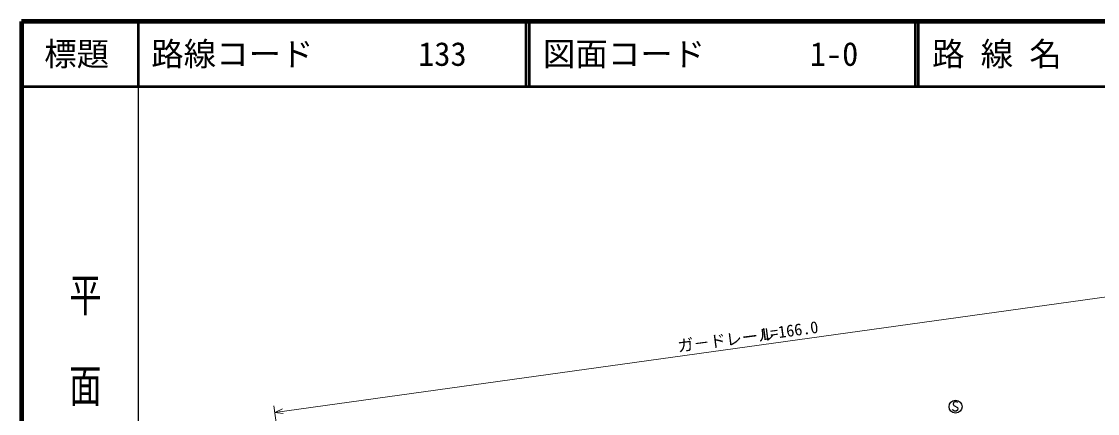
# Model space of a CAD drawing. Units: millimetres, scale not verified. Extents: x 40000 to 680000, y 20000 to 380000.
# Drawn here: x 40000 to 205877, y 319594 to 380000 of the extents above; entities that cross this region are included whole.
import ezdxf
from ezdxf.enums import TextEntityAlignment as Align

# ---------------------------------------------------------------- set-up
doc = ezdxf.new("R2010")
doc.units = ezdxf.units.MM
doc.header["$LTSCALE"] = 1000
for name, color, linetype, lineweight in [('M-BGD-EXST', 7, 'Continuous', 25), ('M-STR-HTXT', 7, 'Continuous', 13), ('M-TTL', 2, 'Continuous', 140), ('M-TTL-BAND', 7, 'Continuous', 25), ('M-TTL-LINE', 7, 'Continuous', 50)]:
    doc.layers.add(name, color=color, linetype=linetype, lineweight=lineweight)
doc.layers.add('M-TTL-TXT', color=7, linetype='Continuous')
doc.styles.add('@ＭＳ ゴシック', font='')
doc.styles.add('ＭＳ ゴシック', font='')
doc.styles.get('@ＭＳ ゴシック').set_extended_font_data('@MS Gothic')
doc.styles.get('ＭＳ ゴシック').set_extended_font_data('MS Gothic')

msp = doc.modelspace()

# ---------------------------------------------------------------- linework, layer by layer
at = {"layer": 'M-BGD-EXST'}
for p, q in [((183591, 320082), (183511, 320202)), ((183671, 321282), (183631, 321042)), ((183631, 321042), (183711, 320842)), ((183911, 321402), (183671, 321282)), ((183711, 320842), (184271, 320522)), ((184071, 321402), (183911, 321402)), ((184231, 321362), (184071, 321402)), ((184311, 321282), (184231, 321362)), ((184271, 320522), (184351, 320322)), ((184351, 320322), (184311, 320082)), ((183831, 319962), (183591, 320082)), ((184111, 319962), (183831, 319962)), ((184311, 320082), (184111, 319962))]:
    msp.add_line(p, q, dxfattribs=at)
msp.add_ellipse((183991, 320642), major_axis=(0, 1000), ratio=0.999996, dxfattribs=at)
at = {"layer": 'M-STR-HTXT'}
for p, q in [((79036, 319770), (221461, 339523)), ((80187, 311472), (78898, 320760)), ((79036, 319770), (80226, 320288)), ((80322, 319595), (79036, 319770))]:
    msp.add_line(p, q, dxfattribs=at)
at = {"layer": 'M-TTL'}
for p, q in [((40000, 380000), (40000, 20000)), ((680000, 380000), (40000, 380000))]:
    msp.add_line(p, q, dxfattribs=at)
at = {"layer": 'M-TTL-BAND'}
msp.add_line((58000, 370000), (58000, 20000), dxfattribs=at)
at = {"layer": 'M-TTL-LINE'}
for p, q in [((58000, 380000), (58000, 370000)), ((117750, 380000), (117750, 370000)), ((118250, 380000), (118250, 370000)), ((177750, 380000), (177750, 370000)), ((178250, 380000), (178250, 370000)), ((40000, 370000), (680000, 370000))]:
    msp.add_line(p, q, dxfattribs=at)

# ---------------------------------------------------------------- texts
at = {"layer": 'M-STR-HTXT', "style": 'ＭＳ ゴシック'}
for s, rotation, p in [('L=166.0', 7.696, (154370, 330334)), ('ガ－ドレール', 7.396, (141321, 328521))]:
    msp.add_text(s, height=1833, rotation=rotation, dxfattribs=at).set_placement(p, align=Align.BOTTOM_LEFT)
at = {"layer": 'M-TTL-BAND', "style": '@ＭＳ ゴシック', "width": 1.4}
msp.add_text('平  面  図', height=3666, rotation=270, dxfattribs=at).set_placement((49777, 306475), align=Align.MIDDLE_RIGHT)
at = {"layer": 'M-TTL-TXT', "style": 'ＭＳ ゴシック'}
msp.add_text('標題', height=3666, dxfattribs=at).set_placement((48500, 375000), align=Align.MIDDLE_CENTER)
for s, p in [('路線コード', (60000, 375000)), ('133', (101142, 375000)), ('図面コード', (120380, 375000)), ('1-0', (161521, 375000)), ('路 線 名', (180380, 375000))]:
    msp.add_text(s, height=3666, dxfattribs=at).set_placement(p, align=Align.MIDDLE_LEFT)

doc.saveas('drawing.dxf')
